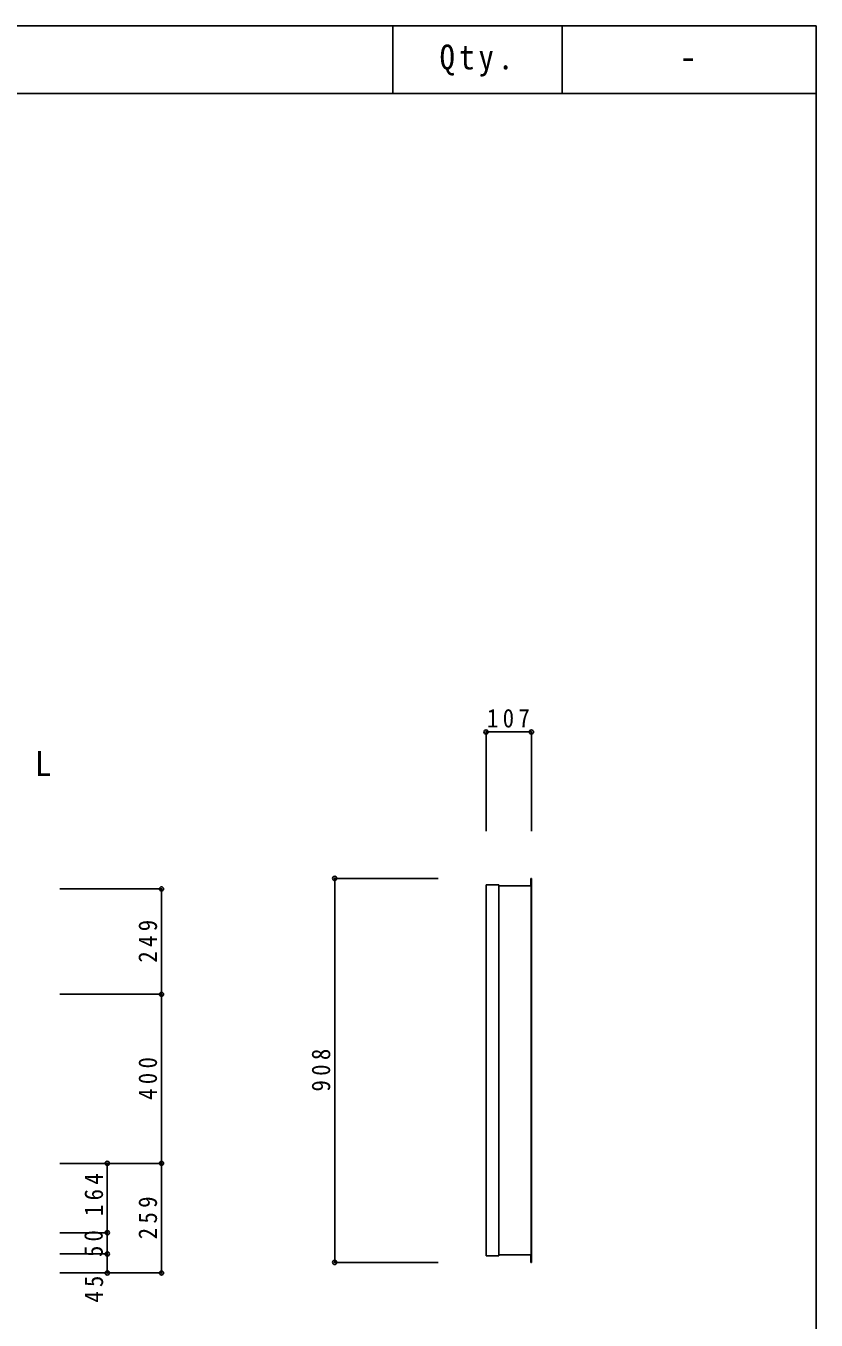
# Model space of a CAD drawing. Units: millimetres at full size, sheet at 1:20. Extents: x -8423 to 8057, y -10732 to 12708.
# Drawn here: x -2210 to -343, y -8173 to -5112 of the extents above; entities that cross this region are included whole.
import ezdxf
from ezdxf.enums import TextEntityAlignment as Align

# ---------------------------------------------------------------- set-up
doc = ezdxf.new("R2010")
doc.units = ezdxf.units.MM
doc.header["$LTSCALE"] = 20
doc.header["$PDMODE"] = 32
doc.header["$PDSIZE"] = 10
doc.layers.add('0-0', color=4, linetype='Continuous')
doc.styles.add('ＭＳ ゴシック', font='')
doc.styles.get('ＭＳ ゴシック').set_extended_font_data('MS Gothic')

msp = doc.modelspace()

# ---------------------------------------------------------------- linework, layer by layer
at = {"layer": '0-0', "color": 5}
for p, q in [((-1342.54, -5112.42), (-1342.54, -5272.42)), ((-942.54, -5112.42), (-942.54, -5272.42)), ((-342.54, -5112.42), (-342.54, -10732.42)), ((-8422.54, -5272.42), (-342.54, -5272.42))]:
    msp.add_line(p, q, dxfattribs=at)
at = {"layer": '0-0'}
for p, q in [((-1015.28, -6782.08), (-1122.28, -6782.08)), ((-1122.28, -6782.08), (-1122.28, -7016.8)), ((-1015.28, -6782.08), (-1015.28, -7016.8)), ((-1480.06, -7128.24), (-1480.06, -8036.24)), ((-1480.06, -7128.24), (-1235.48, -7128.24)), ((-1889.3, -7153.09), (-2129.91, -7153.09)), ((-1889.3, -7402.09), (-1889.3, -7153.09)), ((-1889.3, -7402.09), (-2129.91, -7402.09)), ((-1889.3, -7802.09), (-1889.3, -7402.09)), ((-1889.3, -7802.09), (-2129.91, -7802.09)), ((-2017.55, -7802.09), (-2129.91, -7802.09)), ((-2017.55, -7966.09), (-2017.55, -7802.09)), ((-1889.3, -8061.09), (-1889.3, -7802.09)), ((-2017.55, -7966.09), (-2129.91, -7966.09)), ((-2017.55, -8016.09), (-2017.55, -7966.09)), ((-2017.55, -8016.09), (-2129.91, -8016.09)), ((-2017.55, -8061.09), (-2017.55, -8016.09)), ((-1480.06, -8036.24), (-1235.48, -8036.24)), ((-1889.3, -8061.09), (-2129.91, -8061.09)), ((-2017.55, -8061.09), (-2129.91, -8061.09))]:
    msp.add_line(p, q, dxfattribs=at)
at = {"layer": '0-0', "color": 7}
for p, q in [((-1015.28, -7128.24), (-1016.28, -7128.24)), ((-1016.28, -7128.24), (-1016.28, -7146.24)), ((-1015.78, -7128.24), (-1015.78, -8036.24)), ((-1015.28, -7128.24), (-1015.28, -8036.24)), ((-1122.28, -7143.74), (-1122.28, -8020.74)), ((-1122.28, -7143.74), (-1092.28, -7143.74)), ((-1092.28, -7143.74), (-1092.28, -8020.74)), ((-1092.28, -7146.24), (-1015.78, -7146.24)), ((-1122.28, -8020.74), (-1092.28, -8020.74)), ((-1092.28, -8018.24), (-1015.78, -8018.24)), ((-1016.28, -8018.24), (-1016.28, -8036.24)), ((-1015.28, -8036.24), (-1016.28, -8036.24))]:
    msp.add_line(p, q, dxfattribs=at)
at = {"layer": '0-0', "color": 5}
msp.add_lwpolyline([(-8422.54, -10732.42), (-8422.54, -5112.42), (-342.54, -5112.42)], dxfattribs=at)
for p in [(-1122.28, -6782.08), (-1015.28, -6782.08), (-1480.06, -7128.24), (-1889.3, -7153.09), (-1889.3, -7402.09), (-2017.55, -7802.09), (-1889.3, -7802.09), (-2017.55, -7966.09), (-2017.55, -8016.09), (-1480.06, -8036.24), (-2017.55, -8061.09), (-1889.3, -8061.09)]:
    msp.add_point(p, dxfattribs=at)

# ---------------------------------------------------------------- texts
at = {"layer": '0-0', "color": 7, "style": 'ＭＳ ゴシック'}
for s, p in [('-', (-664.54, -5232.42)), ('L', (-2189.17, -6903.5))]:
    msp.add_text(s, height=58.65, dxfattribs=at).set_placement(p, align=Align.BOTTOM_LEFT)
at = {"layer": '0-0', "color": 7, "attachment_point": 7, "style": 'ＭＳ ゴシック'}
for s, insert, char_height in [('\\T1.28;\\W0.9;Qty.', (-1232.04, -5232.42), 58.65), ('\\T1.28;\\W0.9;Qty.', (-1232.04, -5232.42), 58.65), ('\\T1.38;\\W0.9;107', (-1120.28, -6772.08), 43.99)]:
    msp.add_mtext(s, dxfattribs=dict(at, insert=insert, char_height=char_height))
at = {"layer": '0-0', "color": 7, "char_height": 43.99, "attachment_point": 7, "rotation": 90, "style": 'ＭＳ ゴシック'}
for s, insert in [('\\T1.38;\\W0.9;249', (-1899.3, -7327.59)), ('\\T1.38;\\W0.9;400', (-1899.3, -7652.09)), ('\\T1.38;\\W0.9;908', (-1490.06, -7632.24)), ('\\T1.38;\\W0.9;164', (-2026.85, -7926.85)), ('\\T1.38;\\W0.9;259', (-1899.3, -7981.59)), ('\\T1.36;\\W0.9;50', (-2027.55, -8023.59)), ('\\T1.36;\\W0.9;45', (-2026.69, -8131.28))]:
    msp.add_mtext(s, dxfattribs=dict(at, insert=insert))

doc.saveas('drawing.dxf')
